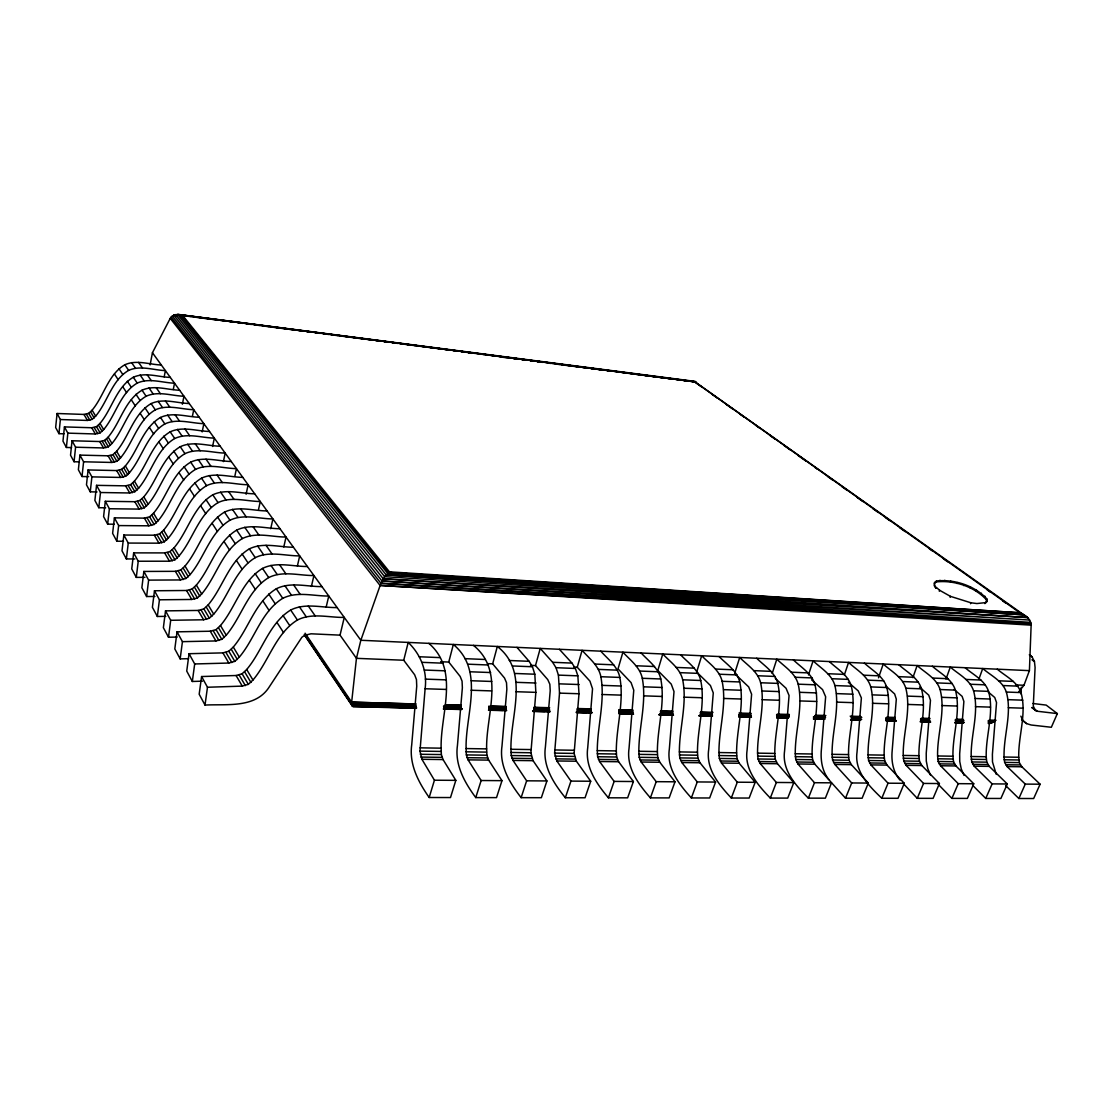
<?xml version="1.0" encoding="UTF-8"?>
<svg xmlns="http://www.w3.org/2000/svg" width="1113" height="1113" viewBox="0 0 1113 1113"><rect width="100%" height="100%" fill="white"/><g stroke="black" fill="none" stroke-linecap="round" stroke-linejoin="round"><path stroke-width="1.5" d="M755.17 782.328L737.293 782.202L721.488 763.031L719.36 758.44L718.942 752.541C718.817 728.876 727.026 704.835 722.128 681.295C719.485 670.04 709.245 663.571 701.691 655.752L696.668 672.057L710.428 685.525L713.266 692.912L708.675 749.675C705.837 769.097 719.012 784.79 731.324 798.021L749.16 798.049L755.17 782.328L739.199 763.254L737.043 758.69L736.611 752.819C736.458 729.293 744.708 705.364 739.742 681.963C737.015 670.708 726.692 664.322 719.081 656.545M775.288 678.387L786.056 688.265L789.061 695.5L784.582 750.941C781.771 770.349 795.837 785.43 808.358 798.146L825.359 798.174L831.508 782.829L814.479 782.717L797.965 763.977L795.739 759.497L795.266 753.738C795.016 730.657 803.405 707.103 798.202 684.175C795.239 672.92 784.623 666.812 776.818 659.16L772.199 673.49M829.324 661.553C837.282 669.08 848.134 674.937 851.306 686.178C856.718 708.675 848.217 731.895 848.537 754.572L849.052 760.249L851.348 764.645L868.321 783.065L862.116 798.23L845.518 798.202L814.841 764.2L812.587 759.734L812.1 754.002C811.836 731.046 820.253 707.604 814.994 684.801C811.961 673.56 801.263 667.536 793.416 659.926M715.576 782.063L697.253 781.938L681.838 762.53L679.779 757.897L679.375 751.915C679.32 727.958 687.431 703.666 682.7 679.806C680.21 668.565 670.193 661.887 662.778 653.985L657.811 670.499L671.236 684.092L674.005 691.576L669.344 749.021C666.492 768.457 679.194 784.456 691.368 797.951L709.649 797.979L715.576 782.063L699.98 762.753L697.893 758.148L697.475 752.193C697.392 728.375 705.545 704.195 700.745 680.488C698.185 669.247 688.057 662.666 680.586 654.792M793.792 782.578L776.345 782.467L760.193 763.504L758.009 758.983L757.55 753.139C757.369 729.78 765.674 705.976 760.624 682.756C757.814 671.501 747.38 665.212 739.7 657.477L734.622 673.588L748.687 686.916L751.609 694.22L747.073 750.315C744.249 769.737 757.883 785.124 770.307 798.077L787.712 798.104L793.792 782.578L777.472 763.727L775.274 759.219L774.801 753.418C774.592 730.17 782.926 706.491 777.806 683.396C774.94 672.155 764.408 665.95 756.687 658.256M674.993 781.799L656.211 781.674L641.213 762.029L639.21 757.327L638.834 751.275C638.848 727.012 646.848 702.456 642.298 678.276C639.975 667.049 630.195 660.176 622.918 652.176L618.021 668.885L631.085 682.631L633.77 690.213L629.04 748.353C626.202 767.789 638.389 784.095 650.409 797.882L669.15 797.91L674.993 781.799L659.8 762.252L657.769 757.591L657.38 751.567C657.366 727.443 665.421 703.013 660.788 678.986C658.381 667.744 648.489 660.955 641.158 652.997M633.394 781.521L614.126 781.396L599.559 761.501L597.625 756.743L597.278 750.621C597.361 726.052 605.249 701.218 600.881 676.718C598.724 665.504 589.194 658.423 582.085 650.326L577.257 667.244L589.946 681.142L592.533 688.794L587.734 747.672C584.895 767.121 596.568 783.719 608.408 797.812L627.635 797.84L633.394 781.521L618.619 761.737L616.658 757.007L616.296 750.927C616.352 726.497 624.282 701.788 619.844 677.427C617.604 666.214 607.962 659.23 600.77 651.175M530.511 665.351L535.492 665.56L547.763 679.612L549.836 684.231L550.212 690.658L545.398 746.976C542.574 766.426 553.704 783.329 565.334 797.743L585.048 797.771L590.711 781.243L576.395 761.209L574.113 753.404L578.997 693.747L577.856 675.841L575.393 668.468L571.957 663.084L559.38 649.296M565.334 797.743L570.941 781.103L556.848 760.972L554.608 753.111L559.519 693.121L558.42 675.104L556.013 667.703L552.618 662.291L540.236 648.42L535.492 665.56M487.564 663.626L492.669 663.835L504.523 678.04L506.512 682.714L506.846 689.225L501.977 746.253C499.167 765.716 509.726 782.912 521.134 797.659L541.363 797.701L546.914 780.95L533.085 760.68L530.901 752.764L535.854 692.356L534.81 674.214L532.445 666.757L529.12 661.317L516.961 647.363M521.134 797.659L526.63 780.811L513.023 760.429L511.229 755.546L510.95 749.272C510.199 715.492 529.941 671.904 497.33 646.472L492.669 663.835M440.623 661.734L448.762 662.054L460.156 676.426L462.062 681.156L462.368 687.751L457.443 745.515C454.647 764.993 464.636 782.495 475.752 797.59L496.523 797.618L501.977 780.658L488.649 760.123L486.896 755.212L486.631 748.882C485.852 715.214 505.566 671.167 473.47 645.387M475.752 797.59L481.15 780.519L468.072 759.859L466.347 754.92L466.097 748.562C465.248 714.741 485.031 670.708 453.339 644.469L448.762 662.054M337.142 607.587C321.74 607.781 305.157 602.69 290.674 610.035C269.04 623.294 262.487 650.91 246.683 669.497L242.105 673.782L236.081 675.508L201.592 676.537L207.477 687.25L242.258 686.109L248.338 684.356L252.957 680.029C268.929 661.261 275.579 633.422 297.421 620.011C312.016 612.567 328.738 617.645 344.265 617.423L340.035 635.147L356.452 658.34L403.727 660.246L414.648 674.77L416.457 679.556L416.735 686.234L411.727 744.764C408.972 764.255 418.349 782.036 429.173 797.506L450.501 797.548L455.829 780.352L443.044 759.553L441.374 754.572L441.138 748.173C440.219 714.156 460.059 670.151 428.853 643.37M429.173 797.506L434.432 780.213L421.91 759.289L419.977 751.122L425.11 688.752C427.434 671.376 420.839 654.486 408.207 642.424L403.727 660.246M1018.604 691.994L1023.974 685.26L1029.414 670.638L1031.139 625.144C1031.014 618.967 1025.101 614.849 1019.898 612.804L694.568 381.62L182.546 315.341C178.4 313.81 172.626 314.103 170.233 318.36L152.439 352.738L150.102 364.925M377.697 706.978L353.002 706.546L351.791 705.016L351.652 702.164L356.452 658.34L360.835 640.267L380.91 583.268L384.653 576.673L389.467 571.832L1019.898 612.804L388.562 572.472L181.169 314.923M1021.011 693.928L1021.303 687.222M934.53 584.659L935.908 588.234L934.21 585.591L934.628 582.516L936.492 581.014C954.189 578.983 974.71 585.619 986.8 598.864L986.563 602.008L984.852 603.594L986.897 601.076M868.321 783.065L851.695 782.954L834.861 764.45L832.58 760.012L832.093 754.322C831.787 731.505 840.245 708.188 834.903 685.566C831.801 674.311 821.004 668.384 813.102 660.816L808.441 674.979M848.301 682.283L858.248 690.895L861.379 697.962L857.024 752.138C854.241 771.532 869.142 786.015 881.802 798.271L898.01 798.299L904.285 783.302L888.035 783.204L870.909 764.895L868.585 760.513L868.07 754.878C867.709 732.34 876.251 709.259 870.769 686.916C867.514 675.674 856.579 669.915 848.565 662.43L844.377 674.868M904.285 783.302L887.019 765.09L884.668 760.736L884.139 755.143C883.778 732.716 892.334 709.732 886.797 687.528C883.485 676.287 872.467 670.596 864.425 663.139M903.436 783.733L917.251 798.327L933.097 798.355L939.414 783.538L923.54 783.427L906.135 765.341L903.756 761L903.227 755.435C902.824 733.161 911.422 710.303 905.815 688.237C902.42 677.01 891.332 671.417 883.235 664.002L878.491 677.831M939.414 783.538L921.87 765.535L919.491 761.222L918.935 755.685C918.517 733.523 927.143 710.762 921.481 688.836C918.03 677.622 906.886 672.085 898.734 664.698M937.856 783.955L951.893 798.383L967.378 798.411L973.75 783.761L958.237 783.663L940.555 765.758L938.148 761.487L937.591 755.977C937.132 733.954 945.8 711.318 940.082 689.531C936.548 678.332 925.334 672.892 917.14 665.532L912.883 677.692M973.75 783.761L955.942 765.953L953.521 761.695L952.951 756.214C952.478 734.316 961.173 711.764 955.399 690.116C951.796 678.916 940.527 673.546 932.304 666.228M972.706 785.361L985.742 798.438L1000.893 798.466L1007.307 783.983L992.142 783.886L974.209 766.189L971.76 761.946L971.19 756.506C970.689 734.747 979.412 712.306 973.569 690.797C969.91 679.612 958.571 674.325 950.293 667.049L946.008 679.069M1007.307 783.983L989.262 766.37L986.8 762.155L986.215 756.743C985.701 735.095 994.438 712.751 988.553 691.368C984.824 680.196 973.444 674.965 965.138 667.717M1005.637 785.569L1018.854 798.494L1033.657 798.522L1040.112 784.206L1025.282 784.109L1007.126 766.593L1004.636 762.405L1004.051 757.021C1003.509 735.512 1012.274 713.28 1006.333 692.036C1002.535 680.878 991.099 675.73 982.737 668.51L978.967 678.916M1040.112 784.206L1021.845 766.774L1019.341 762.614L1018.743 757.257C1018.186 735.846 1026.965 713.711 1020.997 692.592C1017.143 681.448 1005.651 676.356 997.262 669.177M161.343 365.022C149.281 364.535 136.482 359.499 124.837 364.758C108.128 374.427 103.982 396.075 92.115 410.154L88.65 413.354L83.976 414.439L57.069 413.493L55.65 427.531L58.947 433.667L64.011 433.806M58.947 433.667L60.38 419.531L57.069 413.493M170.345 377.432C158.102 376.973 145.093 371.909 133.296 377.265C116.336 387.115 112.079 409.083 100.003 423.399L96.483 426.655L91.739 427.754L64.429 426.905L62.968 441.138L66.377 447.468L71.524 447.607M66.377 447.468L67.851 433.138L64.429 426.905M179.638 390.26C167.214 389.828 154.011 384.736 142.047 390.204C124.809 400.249 120.441 422.537 108.17 437.103L104.58 440.414L99.767 441.541L72.039 440.762L70.536 455.203L74.056 461.742L78.981 461.867M74.056 461.742L75.587 447.217L72.039 440.762M189.252 403.532C176.647 403.115 163.221 398.023 151.104 403.602C133.588 413.827 129.108 436.463 116.615 451.266L112.97 454.633L108.072 455.801L79.927 455.106L78.369 469.742L82.014 476.531L88.678 476.656M82.014 476.531L83.6 461.784L79.927 455.106M199.213 417.264C186.414 416.888 172.765 411.768 160.481 417.458C142.687 427.893 138.068 450.876 125.352 465.93L121.637 469.352L116.67 470.562L88.08 469.95L86.48 484.809L90.264 491.835L97.012 491.946M90.264 491.835L91.892 476.879L88.08 469.95M209.508 431.482C196.514 431.148 182.657 426.001 170.192 431.83C152.105 442.459 147.347 465.804 134.409 481.122L130.638 484.614L125.588 485.852L96.539 485.338L94.883 500.419L98.793 507.709L105.665 507.792M98.793 507.709L100.49 492.516L96.539 485.338M220.193 446.23C206.99 445.923 192.897 440.762 180.25 446.716C161.858 457.554 156.975 481.275 143.786 496.871L139.946 500.419L134.812 501.699L105.304 501.295L103.592 516.599L107.655 524.153L114.236 524.209M107.655 524.153L109.394 508.738L105.304 501.295M231.267 461.505C217.856 461.241 203.512 456.08 190.685 462.159C171.986 473.22 166.95 497.316 153.524 513.19L149.615 516.822L144.398 518.129L114.402 517.851L112.622 533.391L116.837 541.224L123.529 541.252M116.837 541.224L118.646 525.573L114.402 517.851M242.759 477.366C229.125 477.143 214.545 471.968 201.523 478.187C182.504 489.483 177.315 513.969 163.625 530.15L159.646 533.837L154.331 535.2L123.849 535.033L121.999 550.81L126.381 558.949L134.896 558.949M126.381 558.949L128.259 543.061L123.849 535.033M254.696 493.824C240.825 493.643 225.995 488.482 212.778 494.826C193.425 506.373 188.069 531.263 174.115 547.749L170.052 551.519L164.654 552.911L133.657 552.883L131.737 568.91L136.287 577.383L144.954 577.327M136.287 577.383L138.235 561.23L133.657 552.883M267.092 510.937C252.999 510.811 237.89 505.636 224.492 512.133C204.778 523.945 199.255 549.238 185.022 566.044L180.876 569.884L175.395 571.331L143.855 571.442L141.866 587.734L146.61 596.526L154.944 596.457M146.61 596.526L148.627 580.123L143.855 571.442M279.989 528.731C265.645 528.647 250.272 523.486 236.652 530.136C216.59 542.212 210.886 567.95 196.361 585.076L192.146 589L186.553 590.488L154.47 590.766L152.398 607.308L157.336 616.477L165.823 616.352M157.336 616.477L159.437 599.796L154.47 590.766M293.401 547.234C278.807 547.22 263.155 542.059 249.326 548.89C228.888 561.23 222.99 587.414 208.173 604.888L203.86 608.894L198.17 610.439L165.517 610.87L163.374 627.69L168.508 637.234L177.148 637.067M168.508 637.234L170.692 620.289L165.517 610.87M307.369 566.517C292.524 566.559 276.567 561.425 262.529 568.409C241.716 581.042 235.608 607.684 220.471 625.52L216.075 629.61L210.274 631.224L177.037 631.836L174.811 648.935L180.167 658.882L188.514 658.673M180.167 658.882L182.435 641.658L177.037 631.836M321.935 586.621C306.826 586.732 290.563 581.612 276.302 588.777C255.086 601.716 248.756 628.845 233.299 647.043L228.819 651.23L222.906 652.886L189.057 653.707L186.734 671.083L192.326 681.476L202.524 681.156M192.326 681.476L194.692 663.96L189.057 653.707M201.592 676.537L199.171 694.22L205.015 705.072C226.704 703.889 255.475 708.578 269.249 686.944L301.901 637.248L304.684 635.286L311.056 633.798L340.035 635.147M205.015 705.072L207.477 687.25M164.181 376.834L165.392 370.615C153.26 370.128 140.363 365.078 128.649 370.392C111.829 380.145 107.627 401.932 95.662 416.123L92.17 419.351L87.468 420.436L60.38 419.531M173.28 389.522L174.532 383.206C162.206 382.761 149.114 377.683 137.233 383.095C120.148 393.028 115.849 415.149 103.676 429.576L100.128 432.846L95.356 433.973L67.851 433.138M182.379 404.242L183.965 396.242C171.458 395.811 158.157 390.719 146.123 396.242C128.774 406.356 124.35 428.811 111.968 443.475L108.351 446.814L103.509 447.955L75.587 447.217M192.424 416.206L193.732 409.709C181.043 409.32 167.52 404.214 155.319 409.848C137.692 420.158 133.143 442.946 120.538 457.86L116.865 461.269L111.954 462.452L83.6 461.784M202.163 431.914L203.846 423.663C190.963 423.302 177.217 418.182 164.849 423.928C146.916 434.446 142.241 457.596 129.428 472.761L125.686 476.225L120.691 477.435L91.892 476.879M212.597 446.48L214.322 438.119C201.23 437.799 187.262 432.651 174.713 438.522C156.488 449.249 151.674 472.761 138.624 488.204L134.826 491.723L129.734 492.976L100.49 492.516M223.407 461.603L225.174 453.102C211.873 452.81 197.669 447.663 184.953 453.659C166.421 464.608 161.468 488.496 148.168 504.217L144.3 507.806L139.125 509.1L109.394 508.738M234.801 476.406L236.443 468.643C222.92 468.392 208.479 463.231 195.568 469.366C176.717 480.538 171.611 504.801 158.06 520.814L154.123 524.473L148.864 525.809L118.646 525.573M246.098 494.242L248.129 484.767C234.384 484.558 219.692 479.397 206.587 485.671C187.415 497.08 182.156 521.747 168.341 538.066L164.321 541.794L158.978 543.172L128.259 543.061M258.522 509.531L260.275 501.518C246.307 501.365 231.337 496.189 218.051 502.617C198.531 514.276 193.106 539.346 179.026 555.971L174.922 559.783L169.482 561.202L138.235 561.23M270.737 528.717L272.894 518.936C258.689 518.825 243.455 513.663 229.96 520.23C210.093 532.153 204.486 557.655 190.114 574.6L185.941 578.482L180.403 579.943L148.627 580.123M283.801 546.984L286.013 537.05C271.558 536.995 256.06 531.833 242.356 538.567C222.127 550.754 216.325 576.701 201.676 593.98L197.418 597.945L191.77 599.462L159.437 599.796M297.394 566.002L299.675 555.902C284.97 555.916 269.179 550.768 255.267 557.655C234.648 570.134 228.666 596.526 213.696 614.153L209.355 618.202L203.609 619.774L170.692 620.289M311.403 586.454L313.922 575.546C298.952 575.63 282.855 570.496 268.72 577.564C247.712 590.335 241.521 617.186 226.231 635.189L221.793 639.321L215.95 640.949L182.435 641.658M326.165 607.128L328.766 596.039C313.518 596.178 297.115 591.073 282.758 598.335C261.346 611.413 254.919 638.751 239.309 657.129L234.787 661.359L228.819 663.042L194.692 663.96M934.628 582.516L934.308 583.435L936.172 581.932C953.869 579.901 974.39 586.537 986.466 599.796L986.563 602.008M936.172 581.932L936.492 581.014M608.408 797.812L614.126 781.396M939.65 581.167L939.97 580.235M939.275 591.212L939.609 590.28L936.228 587.302M944.506 581.167L944.826 580.249M950.405 581.96L950.725 581.042M950.126 597.305L950.446 596.359L939.609 590.28M956.957 583.462L957.291 582.544M963.747 585.591L964.081 584.673M970.327 588.193L970.647 587.274M970.55 603.719L970.884 602.773L976.908 603.552L985.186 602.662M976.24 591.114L976.56 590.196M981.11 594.147L981.443 593.229M650.409 797.882L656.211 781.674M984.602 597.111L984.935 596.192M986.466 599.796L986.8 598.864M691.368 797.951L697.253 781.938M731.324 798.021L737.293 782.202M770.307 798.077L776.345 782.467M808.358 798.146L814.479 782.717M845.518 798.202L851.695 782.954M881.802 798.271L888.035 783.204M917.251 798.327L923.54 783.427M951.893 798.383L958.237 783.663M985.742 798.438L992.142 783.886M1032.781 703.486L1046.192 705.099L1057.35 713.6L1051.34 727.276L1031.153 725.008L1026.52 723.589L1021.637 719.749M1018.854 798.494L1025.282 784.109M995.175 721.21L988.233 721.029L995.175 721.21L988.622 723.645M694.568 381.62L1027.605 617.548L383.248 578.774L173.851 315.188L177.287 315.633L173.851 315.188M434.432 780.213L455.829 780.352M481.15 780.519L501.977 780.658M526.63 780.811L546.914 780.95M570.941 781.103L590.711 781.243M420.283 754.28L441.374 754.572M466.347 754.92L486.896 755.212M511.229 755.546L531.249 755.824M554.97 756.158L574.489 756.423M597.625 756.743L616.658 757.007M639.21 757.327L657.769 757.591M679.779 757.897L697.893 758.148M719.36 758.44L737.043 758.69M758.009 758.983L775.274 759.219M795.739 759.497L812.587 759.734M832.58 760.012L849.052 760.249M868.585 760.513L884.668 760.736M903.756 761L919.491 761.222M938.148 761.487L953.521 761.695M971.76 761.946L986.8 762.155M1004.636 762.405L1019.341 762.614M420.937 757.077L442.056 757.355M467.043 757.689L487.605 757.953M511.966 758.273L532 758.537M555.749 758.843L575.268 759.108M598.418 759.4L617.465 759.65M640.031 759.956L658.618 760.193M680.627 760.485L698.755 760.722M720.25 761L737.933 761.236M758.913 761.515L776.178 761.737M796.671 762.002L813.533 762.224M833.54 762.488L850.012 762.711M869.559 762.962L885.656 763.17M904.758 763.421L920.479 763.629M939.149 763.88L954.537 764.075M972.79 764.311L987.829 764.52M1005.679 764.742L1020.398 764.937M421.91 759.289L443.044 759.553M468.072 759.859L488.649 760.123M513.023 760.429L533.085 760.68M556.848 760.972L576.395 761.209M599.559 761.501L618.619 761.737M641.213 762.029L659.8 762.252M681.838 762.53L699.98 762.753M721.488 763.031L739.199 763.254M760.193 763.504L777.472 763.727M797.965 763.977L814.841 764.2M834.861 764.45L851.348 764.645M870.909 764.895L887.019 765.09M906.135 765.341L921.87 765.535M940.555 765.758L955.942 765.953M974.209 766.189L989.262 766.37M1007.126 766.593L1021.845 766.774M419.977 751.122L441.054 751.428M466.027 751.804L486.562 752.11M510.881 752.458L530.901 752.764M554.608 753.111L574.113 753.404M597.222 753.738L616.254 754.03M638.792 754.364L657.352 754.628M679.347 754.962L697.448 755.226M718.915 755.546L736.583 755.81M757.536 756.117L774.801 756.367M795.252 756.673L812.1 756.923M832.093 757.216L848.551 757.466M868.07 757.744L884.153 757.995M903.241 758.273L918.962 758.51M937.605 758.774L952.978 759.01M971.218 759.275L986.243 759.497M1004.079 759.762L1018.785 759.984M420.06 747.839L441.138 748.173M466.097 748.562L486.631 748.882M510.95 749.272L530.957 749.578M554.664 749.953L574.169 750.259M597.278 750.621L616.296 750.927M638.834 751.275L657.38 751.567M679.375 751.915L697.475 752.193M718.942 752.541L736.611 752.819M757.55 753.139L774.801 753.418M795.266 753.738L812.1 754.002M832.093 754.322L848.537 754.572M868.07 754.878L884.139 755.143M903.227 755.435L918.935 755.685M937.591 755.977L952.951 756.214M971.19 756.506L986.215 756.743M1004.051 757.021L1018.743 757.257M351.597 703.708L415.775 705.447L351.597 703.708L305.129 634.772M443.531 706.212L460.879 706.685M488.635 707.437L505.984 707.91M533.739 708.661L549.349 709.092M577.104 709.844L590.975 710.219M618.731 710.97L632.615 711.346M660.371 712.111L672.516 712.431M700.272 713.196L712.417 713.516M740.173 714.282L750.579 714.56M776.596 715.269L788.741 715.603M814.758 716.313L825.164 716.591M851.195 717.301L861.601 717.579M885.878 718.247L894.56 718.483M920.576 719.193L929.244 719.429M955.274 720.125L963.941 720.361L955.274 720.041M443.781 707.451L461.144 707.91M488.913 708.647L506.276 709.106M534.045 709.844L549.669 710.261M577.438 710.998L591.323 711.374M619.092 712.097L632.977 712.473M660.746 713.21L672.906 713.53M700.675 714.268L711.096 714.546M738.865 715.283L751.011 715.603M777.055 716.299L789.2 716.619M813.506 717.259L823.912 717.537M851.682 718.275L860.363 718.497M886.407 719.193L895.075 719.429M921.119 720.111L929.8 720.348M408.095 707.298L415.052 707.478M451.544 708.438L461.965 708.717M493.254 709.538L503.674 709.802M534.963 710.623L545.384 710.901M578.412 711.764L585.355 711.958M620.122 712.863L628.803 713.099M663.557 714.003L668.774 714.143M705.266 715.103L712.223 715.283M746.976 716.202L750.454 716.285M304.851 635.537L352.264 705.99L416.554 707.701M444.351 708.452L461.728 708.911M505.177 710.066L489.539 709.649L503.521 710.052M532.974 710.817L548.612 711.235M576.423 711.972L592.06 712.39M619.858 713.127L632.031 713.461M659.828 714.198L671.988 714.532M699.799 715.269L711.958 715.589M739.755 716.341L750.19 716.619M777.987 717.356L788.421 717.635M814.479 718.33L824.914 718.608M850.972 719.304L861.392 719.582M885.725 720.236L896.146 720.514M920.479 721.168L929.174 721.391M963.928 722.323L955.232 722.087L963.983 722.281M389.87 707.312L415.942 708.021M443.753 708.786L461.144 709.259M488.955 710.011L502.867 710.386M534.157 711.235L544.577 711.527M577.619 712.417L586.301 712.654M619.329 713.558L628.024 713.795M659.313 714.643L669.748 714.936M699.298 715.729L711.471 716.062M739.282 716.828L751.456 717.148M777.528 717.857L787.962 718.149M814.034 718.859L824.469 719.137M850.541 719.847L859.236 720.083M921.814 721.78L930.51 722.017L923.637 721.794M416.485 708.341L353.002 706.546L304.239 634.396M443.308 708.981L461.645 709.551M488.454 710.191L506.554 710.748M532.849 711.444L549.905 711.917M576.27 712.598L591.893 713.016M618.717 713.697L633.575 714.129M658.659 714.769L673.518 715.2M699.034 715.909L712.487 716.216M738.921 716.967L751.066 717.301M776.749 717.955L788.143 718.261M813.492 718.97L824.622 719.221M850.666 719.916L860.307 720.222L851.64 719.847M886.157 720.89L895.826 721.127M920.145 721.78L930.565 722.059M305.115 633.214L351.652 702.164L415.928 703.973M445.45 704.807L461.088 705.239M490.61 706.073L506.248 706.505M534.031 707.298L549.669 707.729M577.466 708.508L591.351 708.898M619.148 709.691L633.047 710.08M660.83 710.859L672.989 711.193M700.787 711.972L712.946 712.32M739.004 713.057L751.164 713.391M777.208 714.129L789.367 714.463M815.426 715.2L825.846 715.492M850.165 716.174L860.586 716.466M886.644 717.203L895.325 717.454M921.383 718.177L930.065 718.428M956.123 719.151L963.065 719.346M989.123 720.083L996.065 720.278M443.614 706.338L460.977 706.825M488.76 707.618L506.123 708.118M533.906 708.911L549.53 709.357M577.313 710.15L591.198 710.553M618.981 711.346L632.866 711.736M660.649 712.529L672.809 712.876M700.592 713.67L710.998 713.962M738.782 714.755L750.941 715.103M776.985 715.854L789.131 716.202M813.45 716.897L825.596 717.245M851.64 717.982L860.321 718.233M886.365 718.97L895.047 719.221M921.091 719.972L929.772 720.208M443.697 707.604L461.046 708.091M488.788 708.884L506.137 709.371M533.878 710.15L549.488 710.595M577.244 711.374L591.114 711.764M618.856 712.543L632.741 712.932M660.482 713.725L672.628 714.059M700.369 714.852L712.515 715.186M740.256 715.965L750.663 716.271M776.679 716.995L788.825 717.342M814.827 718.08L823.509 718.316M851.25 719.109L861.657 719.401M885.934 720.083L894.602 720.32M920.618 721.057L929.285 721.307M406.301 707.339L414.982 707.576M444.49 708.397L461.853 708.884M533.03 710.873L545.189 711.221M576.437 712.083L586.843 712.376M619.83 713.294L628.511 713.544M659.759 714.421L670.179 714.713M699.687 715.534L711.847 715.868M739.616 716.647L750.037 716.939M777.806 717.718L788.227 718.01M814.271 718.734L824.691 719.026M850.722 719.749L859.403 720M954.884 722.671L961.827 722.866M352.264 705.99L416.415 707.771M444.157 708.536L461.492 709.023M489.247 709.788L506.582 710.275M534.323 711.04L549.933 711.471M577.675 712.237L591.546 712.626M619.287 713.391L633.158 713.781M659.174 714.504L673.045 714.894M699.047 715.617L711.193 715.951M738.935 716.716L751.066 717.05M777.083 717.774L787.489 718.066M813.492 718.789L823.898 719.081M886.324 720.807L894.991 721.043M920.994 721.767L929.675 722.017M955.677 722.74L962.62 722.921M351.652 702.164L415.831 704.07M445.325 704.932L460.935 705.405M488.677 706.226L506.025 706.741M533.781 707.562L549.391 708.021M577.146 708.842L591.017 709.245M618.772 710.066L632.643 710.484M660.399 711.304L672.544 711.666M700.3 712.487L712.431 712.849M740.187 713.67L750.593 713.976M776.61 714.741L788.755 715.103M814.772 715.882L825.178 716.188M851.208 716.953L861.615 717.259M885.892 717.982L894.56 718.233M920.59 719.012L929.258 719.262M425.11 688.752L446.16 689.434M471.077 690.241L491.584 690.909M515.876 691.702L535.854 692.356M559.519 693.121L578.997 693.747M602.077 694.498L621.068 695.124M643.578 695.848L662.096 696.46M684.064 697.169L702.136 697.754M723.561 698.449L741.216 699.02M762.127 699.701L779.35 700.258M799.788 700.926L816.608 701.468M836.559 702.122L852.989 702.651M872.481 703.291L888.55 703.806M907.596 704.432L923.289 704.946M941.918 705.545L957.25 706.045M975.461 706.644L990.473 707.131M1008.281 707.701L1022.958 708.174M425.319 679.125L446.355 679.862M471.258 680.739L491.751 681.462M516.015 682.325L535.979 683.02M559.63 683.855L579.094 684.537M602.161 685.358L621.137 686.025M643.634 686.818L662.152 687.472M684.092 688.237L702.164 688.877M723.575 689.629L741.216 690.255M762.113 690.992L779.337 691.59M799.746 692.314L816.566 692.912M836.503 693.608L852.92 694.192M872.411 694.874L888.452 695.444M907.498 696.112L923.178 696.668M941.793 697.322L957.138 697.865M975.336 698.505L990.333 699.034M1008.128 699.66L1022.791 700.174M424.331 670.04L445.325 670.833M470.187 671.779L490.638 672.544M514.874 673.462L534.81 674.214M558.42 675.104L577.856 675.841M600.881 676.718L619.844 677.427M642.298 678.276L660.788 678.986M682.7 679.806L700.745 680.488M722.128 681.295L739.742 681.963M760.624 682.756L777.806 683.396M798.202 684.175L814.994 684.801M834.903 685.566L851.306 686.178M870.769 686.916L886.797 687.528M905.815 688.237L921.481 688.836M940.082 689.531L955.399 690.116M973.569 690.797L988.553 691.368M1006.333 692.036L1020.997 692.592M574.03 667.118L577.257 667.244M1015.529 684.926L1023.974 685.26M422.23 662.346L443.169 663.195M467.975 664.183L488.384 664.99M512.55 665.964L532.445 666.757M556.013 667.703L575.393 668.468M598.377 669.386L617.284 670.151M639.697 671.042L658.145 671.779M680.015 672.655L698.018 673.365M719.36 674.228L736.945 674.923M757.772 675.758L774.94 676.44M795.294 677.261L812.059 677.928M831.926 678.721L848.315 679.375M867.737 680.154L883.736 680.794M902.726 681.546L918.364 682.172M936.923 682.909L952.227 683.521M970.369 684.245L985.325 684.843M1003.077 685.552L1017.713 686.137M419.225 656.753L440.108 657.616M464.831 658.646L485.185 659.494M509.281 660.496L529.12 661.317M552.618 662.291L571.957 663.084M594.871 664.044L613.722 664.823M636.08 665.755L654.486 666.52M676.301 667.424L694.262 668.162M715.548 669.052L733.077 669.776M753.877 670.638L770.989 671.348M791.301 672.196L808.024 672.892M827.863 673.713L844.197 674.395M863.591 675.188L879.562 675.855M898.497 676.648L914.121 677.288M932.638 678.054L947.9 678.693M966.028 679.445L980.956 680.057M998.681 680.794L1013.289 681.406M1029.414 670.638L360.835 640.267L152.439 352.738M170.233 318.36L380.062 585.424L1031.069 623.795L380.91 583.268L171.082 317.108M172.292 316.022L381.982 581.014L1029.622 620.052L383.248 578.774M380.91 583.268L1030.735 622.376L381.982 581.014M380.062 585.424L1031.139 625.144M692.411 381.536L695.862 381.982L177.663 314.478L386.128 574.823L1024.21 614.877L388.562 572.472M1024.21 614.877L387.588 573.306L179.736 314.631L695.375 381.439M386.128 574.823L1027.605 617.548L384.653 576.673L175.659 314.659L182.56 315.549M1031.779 707.715L1037.163 711.235L1057.35 713.6M468.448 352.877L471.898 353.322M502.909 357.287L506.345 357.732M513.246 358.609L516.682 359.054M521.858 359.708L525.294 360.153M530.47 360.821L533.92 361.252M537.356 361.697L542.532 362.365M547.693 363.019L551.144 363.464M556.305 364.118L559.756 364.563M563.206 365.008L568.367 365.662M571.818 366.107L576.979 366.761M582.155 367.429L585.605 367.874M590.766 368.528L594.217 368.973M597.653 369.419L602.829 370.073M607.99 370.74L611.44 371.172M616.616 371.839L620.052 372.271M623.503 372.716L628.664 373.384M632.114 373.815L637.29 374.483M645.902 375.582L642.451 375.137L647.627 375.735M654.514 376.681L651.063 376.25L673.462 379.074M657.964 377.126L663.125 377.794M666.576 378.225L671.737 378.893M676.913 379.547L680.349 379.992M683.799 380.437L688.961 381.091M185.996 315.995L191.172 316.662M194.608 317.122L199.784 317.789M203.22 318.235L208.395 318.902M211.832 319.348L217.007 320.015M220.457 320.461L225.619 321.128M229.069 321.574L234.231 322.241M237.681 322.687L242.843 323.354M246.293 323.8L251.455 324.467M254.905 324.913L260.066 325.58M263.517 326.026L268.678 326.693M272.129 327.139L277.29 327.82M280.74 328.265L285.902 328.933M289.352 329.378L294.514 330.046M297.964 330.491L303.126 331.159M306.576 331.604L311.737 332.272M315.188 332.717L320.349 333.385M323.8 333.83L328.961 334.498M332.411 334.943L337.587 335.611M341.023 336.056L346.199 336.724M349.635 337.169L354.81 337.837M358.247 338.296L363.422 338.964M366.859 339.409L372.034 340.077M375.471 340.522L380.646 341.19M384.082 341.635L389.258 342.303M392.694 342.748L397.87 343.416M401.306 343.861L415.093 345.642M418.544 346.087L423.705 346.755M427.155 347.2L432.317 347.868M435.767 348.313L440.929 348.995M444.379 349.44L449.541 350.108M452.991 350.553L458.153 351.221M461.603 351.666L475.376 353.447M478.827 353.892L483.988 354.56M487.438 355.005L492.6 355.673M496.05 356.118L509.824 357.899M513.274 358.344L518.435 359.012M521.886 359.457L527.061 360.139M530.498 360.584L544.285 362.365M547.721 362.81L552.897 363.478M556.333 363.923L578.732 366.817M582.169 367.262L587.344 367.93M590.78 368.375L613.18 371.283M616.63 371.728L639.015 374.622M676.913 379.519L695.862 381.982L177.663 314.478M970.884 602.773L950.446 596.359M696.015 382.914L701.677 386.934M711.569 393.96L717.217 397.981M725.704 404.019L732.771 409.041M739.839 414.064L744.082 417.083M755.393 425.11L759.623 428.129M769.528 435.169L775.177 439.19M783.663 445.214L790.731 450.236M797.798 455.259L806.285 461.297M814.758 467.321L817.582 469.324M827.488 476.364L833.136 480.385M841.623 486.409L847.271 490.43M857.163 497.469L862.825 501.49M872.717 508.516L878.366 512.537M885.433 517.559L889.677 520.578M899.582 527.604L905.231 531.624M929.258 548.709L932.082 550.726M943.393 558.754L947.636 561.773M987.217 589.918L990.041 591.921M1002.771 600.964L1005.596 602.968M1018.312 612.011L1021.15 614.028M1029.539 655.028L1032.043 656.865L1034.464 661.637L1035.09 667.563L1033.281 706.059L1035.493 710.72M1031.96 659.8L1034.464 661.637M1032.238 707.437L1037.163 711.235M987.899 691.66L994.758 697.517L996.538 702.581L992.393 754.377L992.49 761.932L996.288 774.411M1029.358 654.75L1032.043 656.865M954.05 689.392L962.119 696.348L963.872 701.468L959.67 753.835L959.74 761.473L961.242 768.86L964.053 775.399M919.519 687.069L928.743 695.166L930.468 700.327L926.225 753.278L926.28 761L927.741 768.471L930.496 775.093M885.545 685.761L894.629 693.942L896.313 699.159L892.014 752.708C891.43 762.391 893.502 772.603 899.986 780.088M1026.52 723.589L1023 720.556L1020.858 716.146M811.586 679.806L822.563 689.601L825.637 696.752L821.227 751.539C820.643 761.362 822.493 771.754 828.837 779.545M182.546 315.341L389.467 571.832M138.582 362.393L142.478 368M147.25 374.831L151.285 380.618M156.21 387.7L160.383 393.682M165.489 401L169.802 407.205M175.089 414.787L179.555 421.201M185.022 429.048L189.669 435.712M195.332 443.85L200.145 450.751M206.016 459.182L211.011 466.347M217.118 475.112L222.294 482.555M228.638 491.64L234.022 499.375M240.603 508.836L246.21 516.877M253.068 526.713L258.898 535.075M266.035 545.314L272.101 554.037M279.544 564.708L285.86 573.793M293.623 584.923L300.218 594.398M308.315 606.029L315.216 615.92M131.584 362.588L135.452 368.208M140.155 375.053L144.147 380.855M149.017 387.95L153.135 393.946M158.171 401.278L162.442 407.497M167.66 415.093L172.084 421.521M177.496 429.395L182.073 436.059M187.68 444.212L192.424 451.127M198.239 459.586L203.178 466.764M209.202 475.543L214.336 483M220.597 492.127L225.925 499.876M232.436 509.351L237.973 517.42M244.749 527.284L250.508 535.673M257.576 545.94L263.572 554.677M270.932 565.376L277.193 574.489M284.858 585.647L291.397 595.149M299.397 606.808L306.214 616.741M124.837 364.758L128.649 370.392M133.296 377.265L137.233 383.095M142.047 390.204L146.123 396.242M151.104 403.602L155.319 409.848M160.481 417.458L164.849 423.928M170.192 431.83L174.713 438.522M180.25 446.716L184.953 453.659M190.685 462.159L195.568 469.366M201.523 478.187L206.587 485.671M212.778 494.826L218.051 502.617M224.492 512.133L229.96 520.23M236.652 530.136L242.356 538.567M249.326 548.89L255.267 557.655M262.529 568.409L268.72 577.564M276.302 588.777L282.758 598.335M290.674 610.035L297.421 620.011M308.343 639.001L312.224 644.761M316.106 650.521L319.014 654.847M339.409 685.079L342.317 689.392M346.199 695.152L349.106 699.479M118.938 368.681L122.708 374.344M127.313 381.272L131.209 387.129M135.967 394.28L140.001 400.346M144.913 407.748L149.086 414.036M154.192 421.702L158.505 428.199M163.792 436.143L168.272 442.891M173.739 451.113L178.386 458.111M184.062 466.653L188.89 473.901M194.789 482.778L199.797 490.304M205.919 499.528L211.122 507.347M217.494 516.933L222.906 525.072M229.528 535.047L235.163 543.52M242.064 553.898L247.935 562.733M255.114 573.543L261.235 582.753M268.734 594.036L275.12 603.649M282.952 615.419L289.63 625.464M114.458 374.024L118.187 379.728M122.736 386.698L126.604 392.597M131.32 399.804L135.313 405.911M140.182 413.368L144.328 419.684M149.365 427.406L153.65 433.959M158.881 441.958L163.319 448.734M168.745 457.026L173.35 464.065M178.984 472.677L183.756 479.981M189.6 488.913L194.552 496.495M200.632 505.775L205.78 513.649M212.096 523.305L217.452 531.499M224.019 541.53L229.598 550.072M236.443 560.521L242.258 569.411M249.382 580.304L255.447 589.57M262.877 600.937L269.193 610.606M276.956 622.473L283.565 632.574M92.115 410.154L95.662 416.123M100.003 423.399L103.676 429.576M108.17 437.103L111.968 443.475M116.615 451.266L120.538 457.86M125.352 465.93L129.428 472.761M134.409 481.122L138.624 488.204M143.786 496.871L148.168 504.217M153.524 513.19L158.06 520.814M163.625 530.15L168.341 538.066M174.115 547.749L179.026 555.971M185.022 566.044L190.114 574.6M196.361 585.076L201.676 593.98M208.173 604.888L213.696 614.153M220.471 625.52L226.231 635.189M233.299 647.043L239.309 657.129M246.683 669.497L252.957 680.029M90.612 411.977L94.146 417.959M98.473 425.249L102.146 431.427M106.611 438.967L110.396 445.367M115.029 453.172L118.952 459.794M123.738 467.863L127.8 474.722M132.767 483.098L136.969 490.193M142.116 498.874L146.485 506.234M151.827 515.236L156.349 522.887M161.886 532.223L166.588 540.167M172.348 549.864L177.231 558.114M183.214 568.2L188.306 576.784M194.525 587.274L199.811 596.206M206.295 607.128L211.804 616.421M218.551 627.815L224.297 637.499M231.337 649.38L237.333 659.494M244.679 671.89L250.94 682.45M88.65 413.354L92.17 419.351M96.483 426.655L100.128 432.846M104.58 440.414L108.351 446.814M112.97 454.633L116.865 461.269M121.637 469.352L125.686 476.225M130.638 484.614L134.826 491.723M139.946 500.419L144.3 507.806M149.615 516.822L154.123 524.473M159.646 533.837L164.321 541.794M170.052 551.519L174.922 559.783M180.876 569.884L185.941 578.482M192.146 589L197.418 597.945M203.86 608.894L209.355 618.202M216.075 629.61L221.793 639.321M228.819 651.23L234.787 661.359M242.105 673.782L248.338 684.356M86.369 414.203L89.889 420.199M94.174 427.517L97.805 433.722M102.243 441.291L105.999 447.704M110.59 455.537L114.472 462.173M119.23 470.284L123.251 477.157M128.176 485.56L132.35 492.683M137.442 501.393L141.782 508.78M147.069 517.809L151.563 525.475M157.058 534.852L161.719 542.824M167.423 552.563L172.265 560.841M178.205 570.955L183.242 579.567M189.419 590.099L194.664 599.058M201.091 610.021L206.545 619.357M213.251 630.779L218.941 640.504M225.925 652.427L231.866 662.569M239.156 675.021L245.361 685.608M83.976 414.439L87.468 420.436M91.739 427.754L95.356 433.973M99.767 441.541L103.509 447.955M108.072 455.801L111.954 462.452M116.67 470.562L120.691 477.435M125.588 485.852L129.734 492.976M134.812 501.699L139.125 509.1M144.398 518.129L148.864 525.809M154.331 535.2L158.978 543.172M164.654 552.911L169.482 561.202M175.395 571.331L180.403 579.943M186.553 590.488L191.77 599.462M198.17 610.439L203.609 619.774M210.274 631.224L215.95 640.949M222.906 652.886L228.819 663.042M236.081 675.508L242.258 686.109M416.012 706.713L351.791 705.016L415.956 706.825M962.773 721.224L955.83 721.029L962.773 721.154M994.02 722.045L988.817 721.906L994.02 722.045M378.545 706.518L366.386 706.199L378.531 706.56M991.725 723.06L988.247 722.977L991.725 723.06M895.742 721.071L887.047 720.834L895.868 721.015M963.538 722.921L954.843 722.685L963.552 722.935"/></g></svg>
